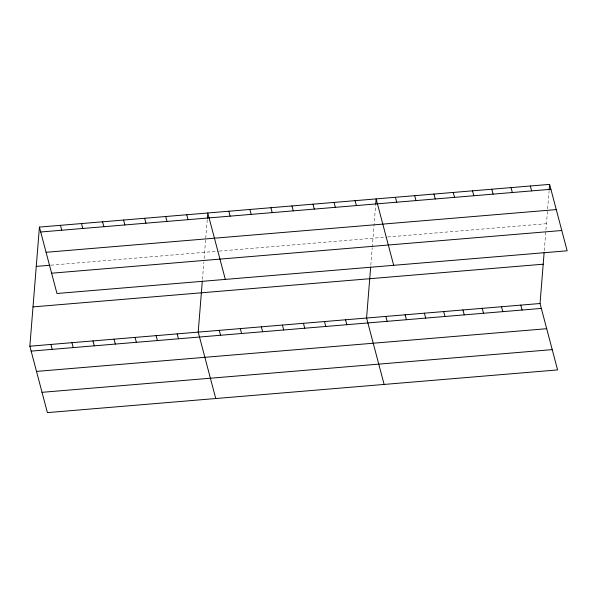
<?xml version="1.0" encoding="UTF-8"?>
<svg xmlns="http://www.w3.org/2000/svg" width="597" height="597" viewBox="0 0 597 597"><rect width="100%" height="100%" fill="white"/><g stroke="black" fill="none" stroke-linecap="round" stroke-linejoin="round"><path stroke-width="0.45" stroke-dasharray="2.98 2.24" d="M202.45 279.306L203.823 262.202M204.114 258.605L205.674 239.203M205.741 238.33L207.286 219.114M370.812 265.217L372.192 248.113M372.259 247.218L375.647 205.017M544.277 250.695L547.501 210.592M547.643 208.846L549.113 190.503M50.902 265.172L218.345 251.158M219.263 251.083L386.752 237.061M387.669 236.987L546.449 223.696"/><path stroke-width="0.9" d="M544.136 252.494L540.039 303.507L557.583 369.916L47.394 412.617L29.85 346.208L39.417 227.084L549.606 184.383L567.15 250.792L56.961 293.493L39.417 227.084M202.308 281.105L198.211 332.119L215.756 398.52M207.36 218.233L207.778 212.995L225.323 279.403M370.67 267.016L366.573 318.022L384.117 384.431M375.722 204.144L376.14 198.905L393.684 265.314M549.18 189.63L549.606 184.383M40.715 231.994L550.904 189.294M46.073 252.292L556.262 209.592M36.26 266.396L49.984 265.247M51.603 273.202L561.784 230.502M33.007 306.895L543.195 264.195M29.85 346.208L540.039 303.507M31.148 351.118L541.337 308.418M36.507 371.409L546.695 328.708M42.036 392.319L552.225 349.618M530.33 185.995L531.628 190.906M511.054 187.615L512.353 192.525M491.786 189.227L493.077 194.137M520.763 305.119L522.062 310.03M472.511 190.839L473.809 195.749M501.487 306.731L502.786 311.641M453.235 192.45L454.533 197.361M482.219 308.343L483.51 313.253M433.959 194.062L435.258 198.973M462.944 309.955L464.242 314.865M414.691 195.674L415.982 200.585M443.668 311.574L444.966 316.485M395.415 197.294L396.714 202.204M424.392 313.186L425.691 318.097M405.124 314.798L406.415 319.708M385.849 316.41L387.147 321.32M355.096 200.667L356.394 205.577M334.051 202.428L335.35 207.338M345.529 319.783L346.827 324.693M313.007 204.189L314.306 209.099M324.484 321.544L325.783 326.455M291.963 205.95L293.254 210.86M303.44 323.305L304.739 328.216M270.911 207.711L272.21 212.622M282.396 325.067L283.687 329.977M249.867 209.472L251.165 214.383M261.344 326.835L262.643 331.738M228.823 211.234L230.121 216.144M240.3 328.596L241.598 333.499M219.256 330.357L220.554 335.268M186.734 214.756L188.033 219.666M165.69 216.517L166.988 221.427M177.167 333.88L178.466 338.79M144.646 218.278L145.937 223.188M156.123 335.641L157.421 340.551M123.594 220.039L124.892 224.95M135.079 337.402L136.377 342.312M102.55 221.8L103.848 226.711M114.034 339.163L115.325 344.073M81.505 223.562L82.804 228.472M92.983 340.924L94.281 345.835M60.461 225.323L61.76 230.233M71.939 342.685L73.237 347.596M50.894 344.447L52.193 349.357"/></g></svg>
